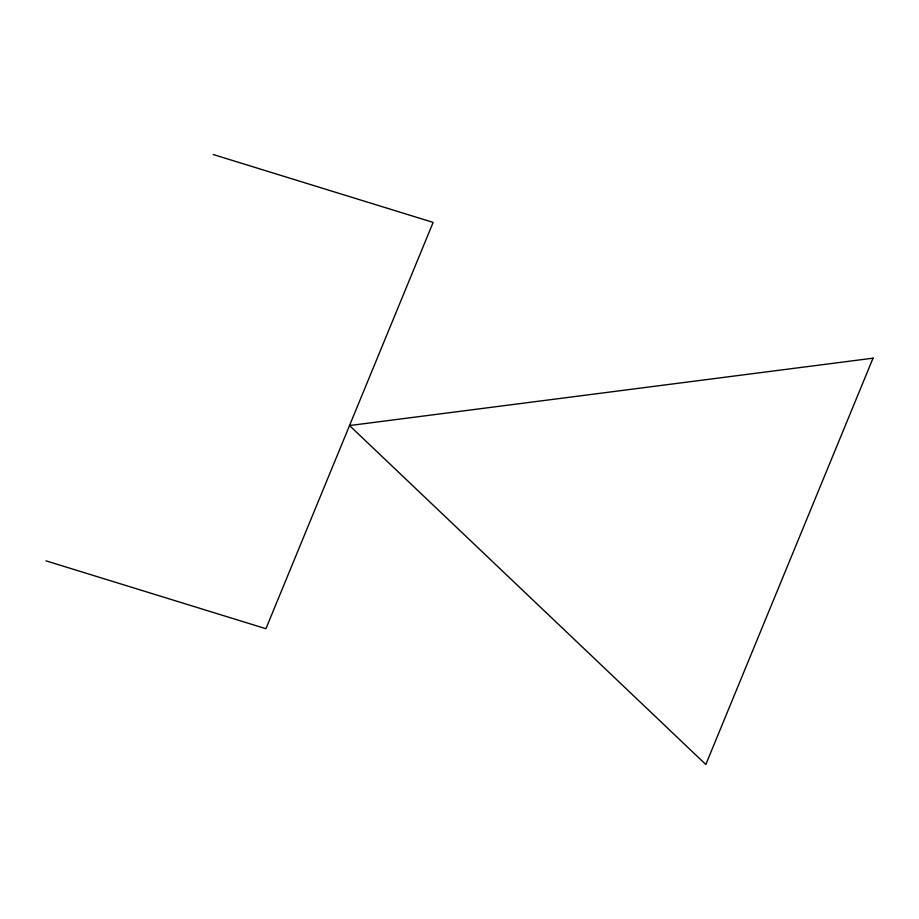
<?xml version="1.0" encoding="UTF-8"?>
<svg xmlns="http://www.w3.org/2000/svg" width="919" height="919" viewBox="0 0 919 919"><rect width="100%" height="100%" fill="white"/><g stroke="black" fill="none" stroke-linecap="round" stroke-linejoin="round"><path stroke-width="1.38" d="M213.174 154.507L433.136 222.398L265.913 628.711L45.95 560.831M873.05 358.169L705.826 764.493L349.519 425.554L873.05 358.169"/></g></svg>
